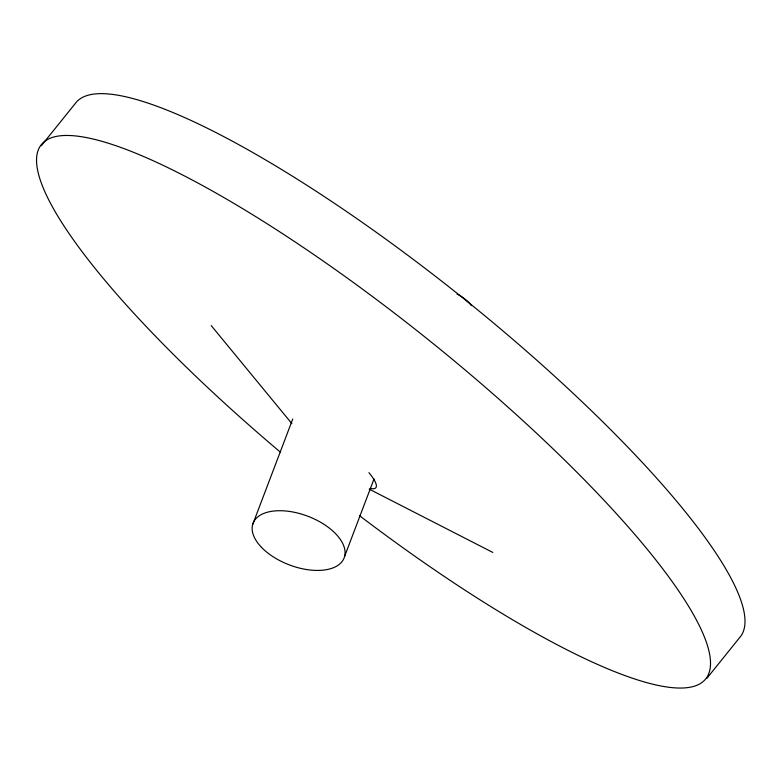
<?xml version="1.0" encoding="UTF-8"?>
<svg xmlns="http://www.w3.org/2000/svg" width="782" height="782" viewBox="0 0 782 782"><rect width="100%" height="100%" fill="white"/><g stroke="black" fill="none" stroke-linecap="round" stroke-linejoin="round"><path stroke-width="1.17" d="M252.557 524.83L292.751 419.015M344.637 556.305L374.031 478.946M41.192 145.833L75.199 103.595A426.268 90.458 38.8 0 1 459.904 295.547A426.268 90.458 38.8 0 1 740.808 636.167L706.801 678.405M369.202 489.131L492.797 552.434M211.218 325.595L291.882 423.639M280.503 452.25A426.268 90.458 38.8 0 1 121.953 147.866A426.268 90.458 38.8 0 1 684.045 599.032A426.268 90.458 38.8 0 1 359.652 515.778M368.938 472.641A48.826 10.361 38.8 0 1 370.179 488.427M457.089 294.218A10.567 2.238 38.8 0 1 471.37 305.645M261.54 547.38A48.728 26.041 20.8 0 0 341.421 562.346A48.728 26.041 20.8 0 0 292.83 511.985A48.728 26.041 20.8 0 0 261.54 547.38"/></g></svg>
